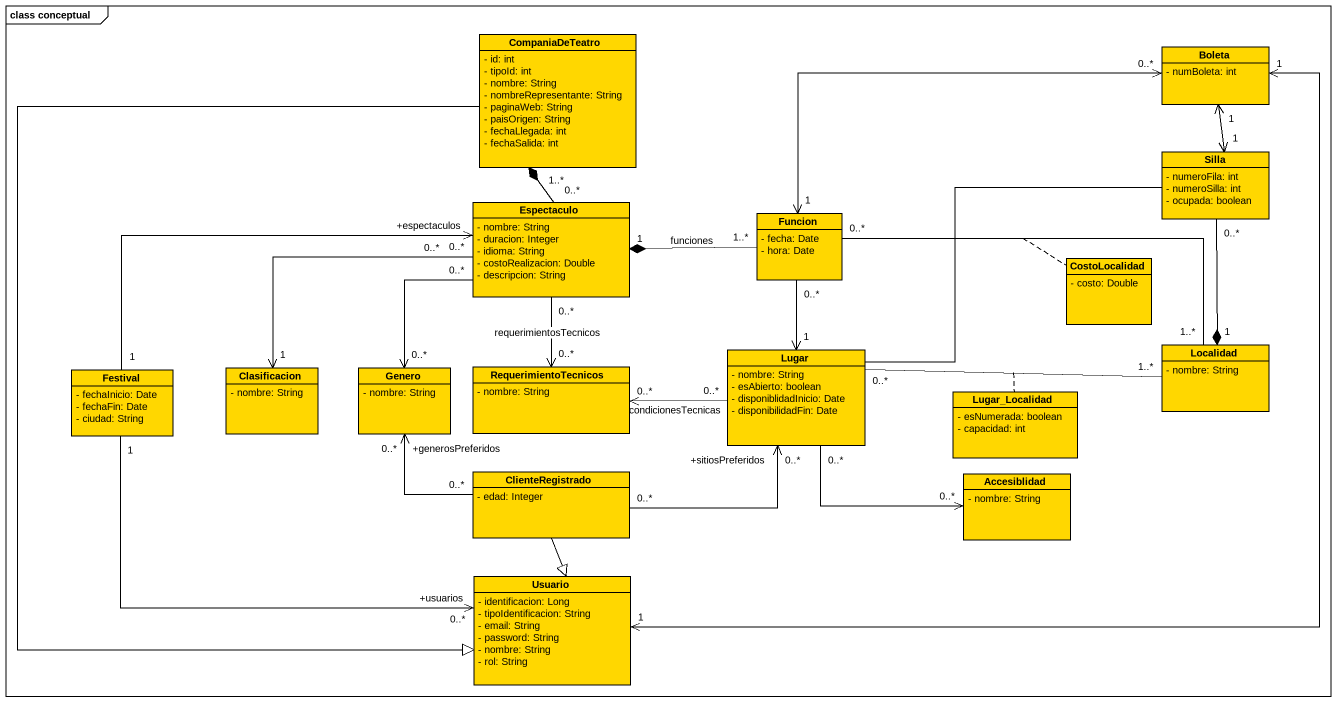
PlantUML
@startuml
mainframe class conceptual
hide circle
hide empty members
skinparam classAttributeIconSize 0
class CompaniaDeTeatro #FFD700 {
  - id: int
  - tipoId: int
  - nombre: String
  - nombreRepresentante: String
  - paginaWeb: String
  - paisOrigen: String
  - fechaLlegada: int
  - fechaSalida: int
}
class Boleta #FFD700 {
  - numBoleta: int
}
class Silla #FFD700 {
  - numeroFila: int
  - numeroSilla: int
  - ocupada: boolean
}
class Espectaculo #FFD700 {
  - nombre: String
  - duracion: Integer
  - idioma: String
  - costoRealizacion: Double
  - descripcion: String
}
class Funcion #FFD700 {
  - fecha: Date
  - hora: Date
}
class CostoLocalidad #FFD700 {
  - costo: Double
}
class Lugar #FFD700 {
  - nombre: String
  - esAbierto: boolean
  - disponiblidadInicio: Date
  - disponibilidadFin: Date
}
class Localidad #FFD700 {
  - nombre: String
}
class Festival #FFD700 {
  - fechaInicio: Date
  - fechaFin: Date
  - ciudad: String
}
class Clasificacion #FFD700 {
  - nombre: String
}
class Genero #FFD700 {
  - nombre: String
}
class RequerimientoTecnicos #FFD700 {
  - nombre: String
}
class Lugar_Localidad #FFD700 {
  - esNumerada: boolean
  - capacidad: int
}
class ClienteRegistrado #FFD700 {
  - edad: Integer
}
class Accesiblidad #FFD700 {
  - nombre: String
}
class Usuario #FFD700 {
  - identificacion: Long
  - tipoIdentificacion: String
  - email: String
  - password: String
  - nombre: String
  - rol: String
}
CompaniaDeTeatro --|> Usuario
Boleta "1" <--> "1" Silla
Boleta "0..*" <-left-> "1" Funcion
Silla -left- Lugar
Silla "0..*" --* "1" Localidad
Espectaculo "0..*" -up-* "1..*" CompaniaDeTeatro
Espectaculo "0..*" -left-> "1" Clasificacion
Espectaculo "0..*" --> "0..*" Genero
Espectaculo "0..*" --> "0..*" RequerimientoTecnicos : requerimientosTecnicos
Funcion "1..*" -left-* "1" Espectaculo : funciones
Funcion "0..*" --> "1" Lugar
Funcion "0..*" -right- "1..*" Localidad
(Funcion, Localidad) .. CostoLocalidad
Lugar "0..*" -right- "1..*" Localidad
(Lugar, Localidad) .. Lugar_Localidad
Lugar "0..*" -left-> "0..*" RequerimientoTecnicos : condicionesTecnicas
Lugar "0..*" -right-> "0..*" Accesiblidad
Festival "1" -right-> "+espectaculos\n0..*" Espectaculo
Festival "1" -right-> "+usuarios\n0..*" Usuario
ClienteRegistrado "0..*" -right-> "+sitiosPreferidos\n0..*" Lugar
ClienteRegistrado "0..*" -up-> "+generosPreferidos\n0..*" Genero
ClienteRegistrado --|> Usuario
Usuario "1" <-up-> "1" Boleta
@enduml
